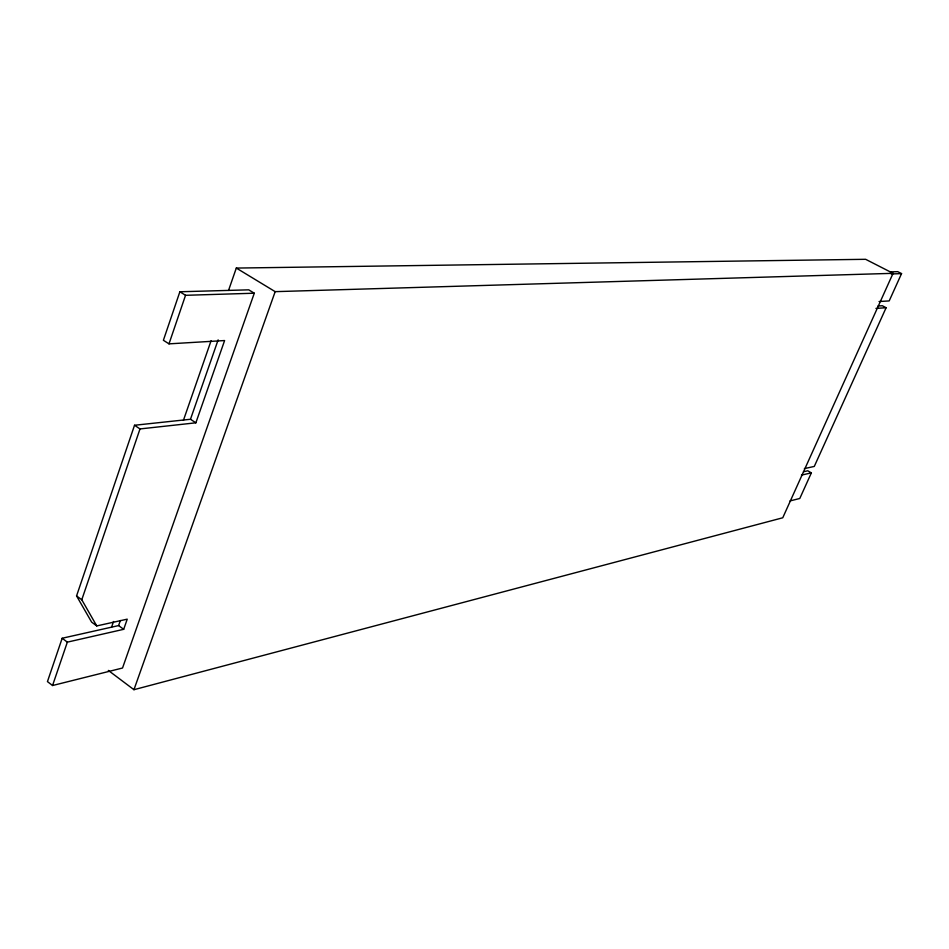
<?xml version="1.0" encoding="UTF-8"?>
<svg xmlns="http://www.w3.org/2000/svg" width="949" height="949" viewBox="0 0 949 949"><rect width="100%" height="100%" fill="white"/><g stroke="black" fill="none" stroke-linecap="round" stroke-linejoin="round"><path stroke-width="1.42" d="M62.171 638.25L47.45 681.596L52.551 685.522L122.528 668.013L254.285 293.217L248.745 289.836L179.871 291.77L163.394 340.276L168.993 343.858L224.605 340.549L195.862 422.815L140.001 428.936L134.533 425.259L76.561 595.913L91.614 622.105L96.751 625.925L127.237 619.163L123.69 629.317L67.343 642.141L62.171 638.25L118.601 625.581L123.69 629.317M52.551 685.522L67.343 642.141M96.751 625.925L81.78 599.768L140.001 428.936M168.993 343.858L185.541 295.305L254.285 293.217M111.614 627.087L113.548 621.5M183.418 420.348L211.081 340.715M228.543 290.43L236.313 268.069L865.63 259.302L893.068 273.324L782.759 517.774L133.951 689.698L108.316 670.421M118.601 625.581L120.369 620.504M134.533 425.259L190.476 419.268L218.14 339.872M133.951 689.698L275.174 291.651L893.068 273.324M803.471 471.748L807.741 470.787L811.371 472.863L799.782 498.486L790.007 500.93M877.944 306.029L882.321 305.744L886.117 307.725L814.289 466.422L804.372 468.616M890.364 271.877L897.718 271.663L901.55 273.62L889.189 300.928L879.047 301.533M801.442 475.117L811.371 472.863M875.951 308.401L886.117 307.725M891.289 273.941L901.55 273.62M236.313 268.069L275.174 291.651M179.871 291.77L185.541 295.305M190.476 419.268L195.862 422.815M76.561 595.913L81.78 599.768"/></g></svg>
